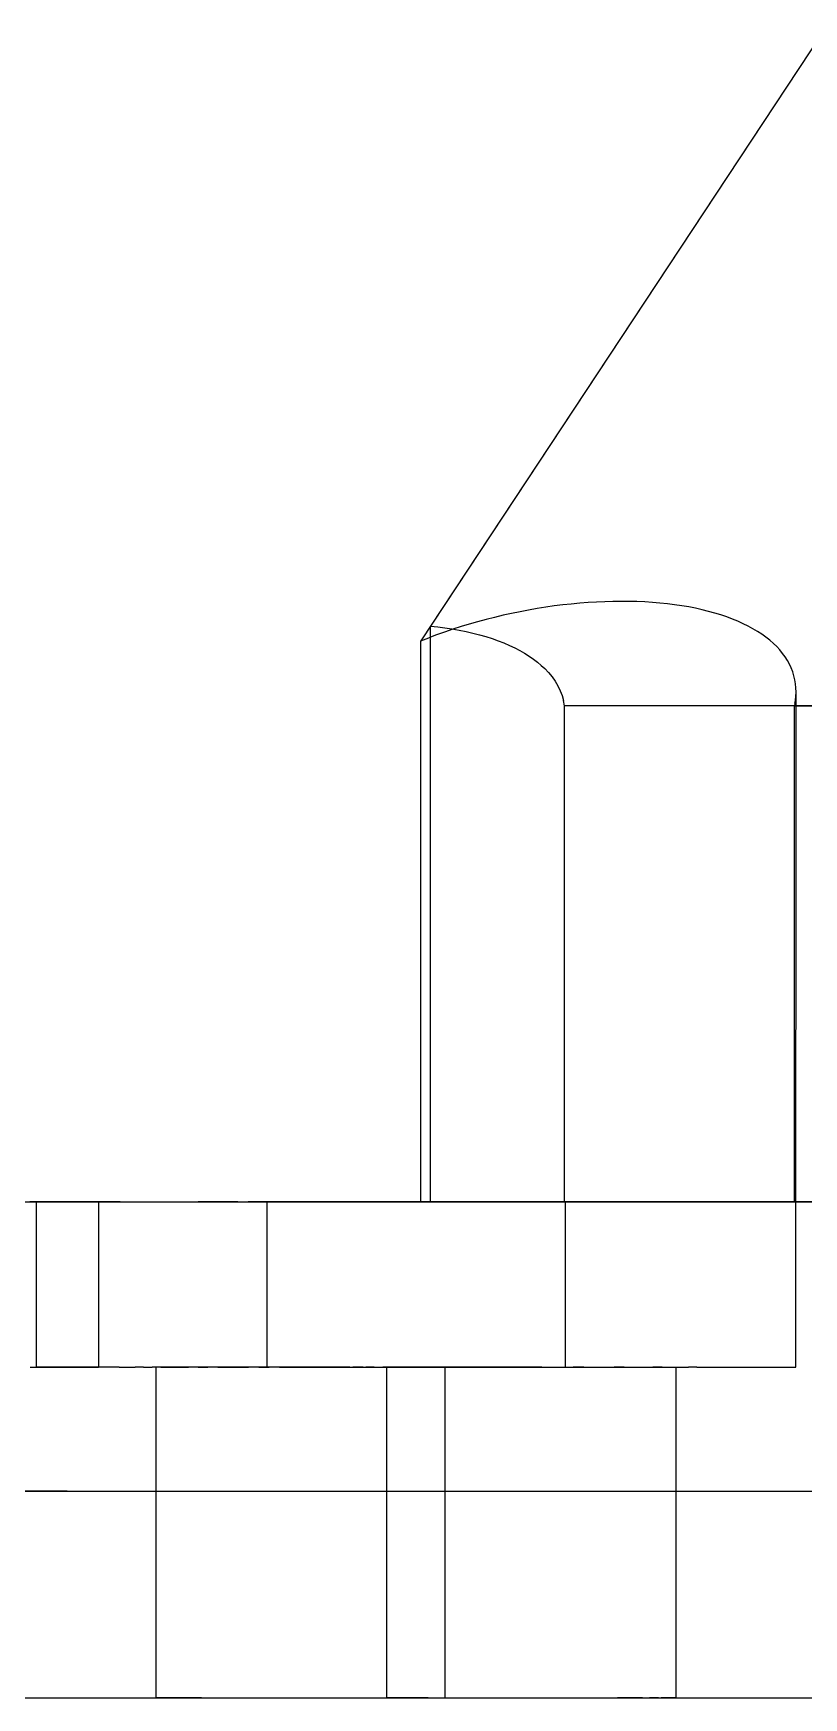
# Model space of a CAD drawing. Header units: millimetres. Extents: x -55 to 176, y -160 to 36.
# Drawn here: x 139.59 to 148.91, y -130 to -109.87 of the extents above; entities that cross this region are included whole.
import ezdxf

# ---------------------------------------------------------------- set-up
doc = ezdxf.new("R2010")
doc.units = ezdxf.units.MM
doc.layers.add('YZ', color=7, linetype='Continuous')

msp = doc.modelspace()

# ---------------------------------------------------------------- linework, layer by layer
at = {"layer": 'YZ'}
for p, q in [((149.129, -109.866), (144.276, -117.217)), ((149.129, -109.866), (144.394, -117.039)), ((146.096, -116.77), (145.993, -116.781)), ((146.198, -116.76), (146.096, -116.77)), ((146.299, -116.752), (146.198, -116.76)), ((146.4, -116.746), (146.299, -116.752)), ((146.5, -116.742), (146.4, -116.746)), ((146.599, -116.739), (146.5, -116.742)), ((146.697, -116.738), (146.599, -116.739)), ((146.794, -116.739), (146.697, -116.738)), ((146.89, -116.741), (146.794, -116.739)), ((146.984, -116.745), (146.89, -116.741)), ((147.077, -116.751), (146.984, -116.745)), ((147.168, -116.759), (147.077, -116.751)), ((147.258, -116.768), (147.168, -116.759)), ((147.346, -116.779), (147.258, -116.768)), ((145.065, -116.958), (144.963, -116.985)), ((145.167, -116.932), (145.065, -116.958)), ((145.27, -116.907), (145.167, -116.932)), ((145.373, -116.884), (145.27, -116.907)), ((145.477, -116.863), (145.373, -116.884)), ((145.58, -116.844), (145.477, -116.863)), ((145.684, -116.826), (145.58, -116.844)), ((145.787, -116.809), (145.684, -116.826)), ((145.89, -116.794), (145.787, -116.809)), ((145.993, -116.781), (145.89, -116.794)), ((147.432, -116.792), (147.346, -116.779)), ((147.516, -116.806), (147.432, -116.792)), ((147.598, -116.822), (147.516, -116.806)), ((147.678, -116.84), (147.598, -116.822)), ((147.756, -116.859), (147.678, -116.84)), ((147.832, -116.88), (147.756, -116.859)), ((147.906, -116.902), (147.832, -116.88)), ((147.977, -116.927), (147.906, -116.902)), ((148.045, -116.952), (147.977, -116.927)), ((148.111, -116.979), (148.045, -116.952)), ((144.467, -117.144), (144.371, -117.179)), ((144.394, -124), (144.394, -117.039)), ((144.394, -117.039), (144.48, -117.048)), ((144.564, -117.109), (144.467, -117.144)), ((144.48, -117.048), (144.565, -117.059)), ((144.663, -117.076), (144.564, -117.109)), ((144.565, -117.059), (144.653, -117.072)), ((144.653, -117.072), (144.74, -117.088)), ((144.762, -117.044), (144.663, -117.076)), ((144.74, -117.088), (144.824, -117.104)), ((144.862, -117.014), (144.762, -117.044)), ((144.824, -117.104), (144.906, -117.123)), ((144.963, -116.985), (144.862, -117.014)), ((144.906, -117.123), (144.986, -117.143)), ((144.986, -117.143), (145.063, -117.165)), ((145.063, -117.165), (145.138, -117.189)), ((148.175, -117.008), (148.111, -116.979)), ((148.235, -117.038), (148.175, -117.008)), ((148.293, -117.069), (148.235, -117.038)), ((148.349, -117.102), (148.293, -117.069)), ((148.401, -117.136), (148.349, -117.102)), ((148.45, -117.172), (148.401, -117.136)), ((148.497, -117.209), (148.45, -117.172)), ((144.276, -117.217), (144.371, -117.179)), ((144.276, -124), (144.276, -117.217)), ((145.138, -117.189), (145.211, -117.214)), ((145.211, -117.214), (145.28, -117.241)), ((145.28, -117.241), (145.347, -117.27)), ((145.347, -117.27), (145.411, -117.3)), ((145.411, -117.3), (145.473, -117.332)), ((145.473, -117.332), (145.531, -117.365)), ((145.531, -117.365), (145.586, -117.4)), ((148.54, -117.247), (148.497, -117.209)), ((148.58, -117.286), (148.54, -117.247)), ((148.618, -117.326), (148.58, -117.286)), ((148.652, -117.368), (148.618, -117.326)), ((148.683, -117.411), (148.652, -117.368)), ((145.586, -117.4), (145.638, -117.436)), ((145.638, -117.436), (145.688, -117.473)), ((145.688, -117.473), (145.733, -117.512)), ((145.733, -117.512), (145.776, -117.552)), ((145.776, -117.552), (145.82, -117.598)), ((148.71, -117.454), (148.683, -117.411)), ((148.735, -117.499), (148.71, -117.454)), ((148.756, -117.544), (148.735, -117.499)), ((148.774, -117.591), (148.756, -117.544)), ((145.82, -117.598), (145.863, -117.65)), ((145.863, -117.65), (145.902, -117.705)), ((145.902, -117.705), (145.935, -117.761)), ((145.935, -117.761), (145.963, -117.819)), ((148.789, -117.638), (148.774, -117.591)), ((148.8, -117.686), (148.789, -117.638)), ((148.808, -117.735), (148.8, -117.686)), ((148.812, -117.784), (148.808, -117.735)), ((145.963, -117.819), (145.985, -117.878)), ((145.985, -117.878), (146.003, -117.938)), ((146.015, -118), (146.003, -117.938)), ((148.801, -117.968), (148.795, -118)), ((148.801, -117.968), (148.806, -117.937)), ((148.806, -117.937), (148.811, -117.885)), ((148.811, -117.885), (148.814, -117.835)), ((148.814, -117.835), (148.812, -117.784)), ((148.813, -126), (148.814, -117.835)), ((146.015, -124), (146.015, -118)), ((155.037, -118), (146.015, -118)), ((148.795, -124), (148.795, -118)), ((148.795, -118), (150.929, -118)), ((116, -124), (164, -124)), ((139.125, -124), (140, -124)), ((139.632, -124), (139.548, -124)), ((139.638, -124), (139.555, -124)), ((139.629, -124), (139.623, -124)), ((139.623, -124), (139.623, -124)), ((139.623, -124), (139.627, -124)), ((139.623, -124), (139.623, -126)), ((139.627, -124), (139.637, -124)), ((139.639, -124), (139.629, -124)), ((139.711, -124), (139.632, -124)), ((139.637, -124), (139.652, -124)), ((139.638, -124), (139.718, -124)), ((139.655, -124), (139.639, -124)), ((139.652, -124), (139.672, -124)), ((139.675, -124), (139.655, -124)), ((139.672, -124), (139.697, -124)), ((139.701, -124), (139.675, -124)), ((139.697, -124), (139.726, -124)), ((139.732, -124), (139.701, -124)), ((139.787, -124), (139.711, -124)), ((139.718, -124), (139.793, -124)), ((139.726, -124), (139.761, -124)), ((139.767, -124), (139.732, -124)), ((139.761, -124), (139.801, -124)), ((139.808, -124), (139.767, -124)), ((139.859, -124), (139.787, -124)), ((139.793, -124), (139.864, -124)), ((139.801, -124), (139.845, -124)), ((139.853, -124), (139.808, -124)), ((139.845, -124), (139.894, -124)), ((139.903, -124), (139.853, -124)), ((139.926, -124), (139.859, -124)), ((139.864, -124), (139.931, -124)), ((139.894, -124), (139.948, -124)), ((139.957, -124), (139.903, -124)), ((139.989, -124), (139.926, -124)), ((139.931, -124), (139.994, -124)), ((139.948, -124), (140.006, -124)), ((140.016, -124), (139.957, -124)), ((140.047, -124), (139.989, -124)), ((139.994, -124), (140.052, -124)), ((140, -124), (140.875, -124)), ((140.006, -124), (140.069, -124)), ((140.08, -124), (140.016, -124)), ((140.101, -124), (140.047, -124)), ((140.052, -124), (140.105, -124)), ((140.069, -124), (140.136, -124)), ((140.148, -124), (140.08, -124)), ((140.151, -124), (140.101, -124)), ((140.105, -124), (140.154, -124)), ((140.136, -124), (140.207, -124)), ((140.22, -124), (140.148, -124)), ((140.195, -124), (140.151, -124)), ((140.154, -124), (140.199, -124)), ((140.235, -124), (140.195, -124)), ((140.199, -124), (140.238, -124)), ((140.207, -124), (140.283, -124)), ((140.296, -124), (140.22, -124)), ((140.27, -124), (140.235, -124)), ((140.238, -124), (140.273, -124)), ((140.301, -124), (140.27, -124)), ((140.273, -124), (140.303, -124)), ((140.283, -124), (140.363, -124)), ((140.376, -124), (140.296, -124)), ((140.326, -124), (140.301, -124)), ((140.303, -124), (140.328, -124)), ((140.346, -124), (140.326, -124)), ((140.328, -124), (140.348, -124)), ((140.361, -124), (140.346, -124)), ((140.348, -124), (140.362, -124)), ((140.372, -124), (140.361, -124)), ((140.362, -124), (140.372, -124)), ((140.363, -124), (140.446, -124)), ((140.372, -124), (140.377, -124)), ((140.377, -124), (140.372, -124)), ((140.46, -124), (140.376, -124)), ((140.377, -124), (140.377, -124)), ((140.377, -124), (140.377, -126)), ((140.446, -124), (140.533, -124)), ((140.548, -124), (140.46, -124)), ((140.533, -124), (140.624, -124)), ((140.64, -124), (140.548, -124)), ((140.624, -124), (140.719, -124)), ((140.64, -124), (140.735, -124)), ((140.719, -124), (140.816, -124)), ((140.735, -124), (140.833, -124)), ((140.816, -124), (140.917, -124)), ((140.833, -124), (140.934, -124)), ((140.875, -124), (141.748, -124)), ((140.917, -124), (141.021, -124)), ((140.934, -124), (141.039, -124)), ((141.021, -124), (141.128, -124)), ((141.039, -124), (141.146, -124)), ((141.128, -124), (141.238, -124)), ((141.146, -124), (141.256, -124)), ((141.238, -124), (141.35, -124)), ((141.256, -124), (141.368, -124)), ((141.35, -124), (141.464, -124)), ((141.368, -124), (141.483, -124)), ((141.464, -124), (141.581, -124)), ((141.483, -124), (141.6, -124)), ((141.699, -124), (141.581, -124)), ((141.6, -124), (141.719, -124)), ((141.819, -124), (141.699, -124)), ((141.719, -124), (141.839, -124)), ((141.748, -124), (142.618, -124)), ((141.941, -124), (141.819, -124)), ((141.839, -124), (141.961, -124)), ((142.064, -124), (141.941, -124)), ((141.961, -124), (142.085, -124)), ((142.064, -124), (142.189, -124)), ((142.085, -124), (142.209, -124)), ((142.314, -124), (142.189, -124)), ((142.209, -124), (142.335, -124)), ((142.441, -124), (142.314, -124)), ((142.335, -124), (142.461, -124)), ((142.415, -124), (142.414, -124)), ((142.414, -124), (142.419, -124)), ((142.414, -124), (142.414, -126)), ((142.42, -124), (142.415, -124)), ((142.419, -124), (142.428, -124)), ((142.431, -124), (142.42, -124)), ((142.428, -124), (142.443, -124)), ((142.446, -124), (142.431, -124)), ((142.567, -124), (142.441, -124)), ((142.443, -124), (142.463, -124)), ((142.467, -124), (142.446, -124)), ((142.461, -124), (142.588, -124)), ((142.463, -124), (142.488, -124)), ((142.493, -124), (142.467, -124)), ((142.488, -124), (142.517, -124)), ((142.523, -124), (142.493, -124)), ((142.517, -124), (142.552, -124)), ((142.559, -124), (142.523, -124)), ((142.552, -124), (142.592, -124)), ((142.599, -124), (142.559, -124)), ((142.695, -124), (142.567, -124)), ((142.588, -124), (142.716, -124)), ((142.592, -124), (142.636, -124)), ((142.645, -124), (142.599, -124)), ((142.618, -124), (143.485, -124)), ((142.636, -124), (142.685, -124)), ((142.695, -124), (142.645, -124)), ((142.685, -124), (142.739, -124)), ((142.749, -124), (142.695, -124)), ((142.822, -124), (142.695, -124)), ((142.716, -124), (142.843, -124)), ((142.739, -124), (142.797, -124)), ((142.808, -124), (142.749, -124)), ((142.797, -124), (142.86, -124)), ((142.872, -124), (142.808, -124)), ((142.949, -124), (142.822, -124)), ((142.843, -124), (142.971, -124)), ((142.86, -124), (142.927, -124)), ((142.94, -124), (142.872, -124)), ((142.927, -124), (142.998, -124)), ((143.012, -124), (142.94, -124)), ((143.075, -124), (142.949, -124)), ((142.971, -124), (143.098, -124)), ((143.074, -124), (142.998, -124)), ((143.088, -124), (143.012, -124)), ((143.154, -124), (143.074, -124)), ((143.2, -124), (143.075, -124)), ((143.169, -124), (143.088, -124)), ((143.098, -124), (143.225, -124)), ((143.237, -124), (143.154, -124)), ((143.253, -124), (143.169, -124)), ((143.326, -124), (143.2, -124)), ((143.225, -124), (143.351, -124)), ((143.324, -124), (143.237, -124)), ((143.341, -124), (143.253, -124)), ((143.324, -124), (143.415, -124)), ((143.45, -124), (143.326, -124)), ((143.341, -124), (143.432, -124)), ((143.351, -124), (143.476, -124)), ((143.51, -124), (143.415, -124)), ((143.432, -124), (143.527, -124)), ((143.573, -124), (143.45, -124)), ((143.476, -124), (143.6, -124)), ((143.485, -124), (144.346, -124)), ((143.607, -124), (143.51, -124)), ((143.527, -124), (143.626, -124)), ((143.696, -124), (143.573, -124)), ((143.6, -124), (143.724, -124)), ((143.708, -124), (143.607, -124)), ((143.626, -124), (143.727, -124)), ((143.816, -124), (143.696, -124)), ((143.812, -124), (143.708, -124)), ((143.724, -124), (143.845, -124)), ((143.727, -124), (143.832, -124)), ((143.812, -124), (143.919, -124)), ((143.936, -124), (143.816, -124)), ((143.832, -124), (143.939, -124)), ((143.845, -124), (143.965, -124)), ((144.029, -124), (143.919, -124)), ((144.053, -124), (143.936, -124)), ((143.939, -124), (144.049, -124)), ((143.965, -124), (144.083, -124)), ((144.141, -124), (144.029, -124)), ((144.049, -124), (144.162, -124)), ((144.169, -124), (144.053, -124)), ((144.083, -124), (144.199, -124)), ((144.255, -124), (144.141, -124)), ((144.162, -124), (144.276, -124)), ((144.282, -124), (144.169, -124)), ((144.199, -124), (144.313, -124)), ((144.372, -124), (144.255, -124)), ((149.129, -124), (144.276, -124)), ((144.394, -124), (144.282, -124)), ((144.313, -124), (144.425, -124)), ((144.346, -124), (145.2, -124)), ((144.49, -124), (144.372, -124)), ((149.129, -124), (144.394, -124)), ((144.425, -124), (144.534, -124)), ((144.49, -124), (144.61, -124)), ((144.534, -124), (144.64, -124)), ((144.732, -124), (144.61, -124)), ((144.64, -124), (144.744, -124)), ((144.856, -124), (144.732, -124)), ((144.744, -124), (144.844, -124)), ((144.844, -124), (144.942, -124)), ((144.98, -124), (144.856, -124)), ((144.942, -124), (145.035, -124)), ((145.106, -124), (144.98, -124)), ((145.035, -124), (145.126, -124)), ((145.106, -124), (145.232, -124)), ((145.126, -124), (145.212, -124)), ((145.2, -124), (146.045, -124)), ((145.212, -124), (145.295, -124)), ((145.359, -124), (145.232, -124)), ((145.295, -124), (145.374, -124)), ((145.486, -124), (145.359, -124)), ((145.374, -124), (145.449, -124)), ((145.449, -124), (145.52, -124)), ((145.614, -124), (145.486, -124)), ((145.52, -124), (145.586, -124)), ((145.586, -124), (145.648, -124)), ((145.74, -124), (145.614, -124)), ((145.648, -124), (145.706, -124)), ((145.706, -124), (145.759, -124)), ((145.74, -124), (145.866, -124)), ((145.759, -124), (145.807, -124)), ((145.807, -124), (145.851, -124)), ((145.851, -124), (145.89, -124)), ((145.992, -124), (145.866, -124)), ((145.89, -124), (145.923, -124)), ((145.923, -124), (145.952, -124)), ((145.952, -124), (145.976, -124)), ((145.976, -124), (145.995, -124)), ((146.117, -124), (145.992, -124)), ((145.995, -124), (146.009, -124)), ((146.009, -124), (146.018, -124)), ((155.037, -124), (146.015, -124)), ((146.021, -124), (146.015, -124)), ((146.018, -124), (146.022, -124)), ((146.022, -124), (146.021, -124)), ((146.022, -124), (146.022, -126)), ((146.045, -124), (146.882, -124)), ((146.242, -124), (146.117, -124)), ((146.365, -124), (146.242, -124)), ((146.488, -124), (146.365, -124)), ((146.488, -124), (146.609, -124)), ((146.728, -124), (146.609, -124)), ((146.846, -124), (146.728, -124)), ((146.961, -124), (146.846, -124)), ((146.882, -124), (147.707, -124)), ((147.075, -124), (146.961, -124)), ((147.075, -124), (147.186, -124)), ((147.295, -124), (147.186, -124)), ((147.402, -124), (147.295, -124)), ((147.505, -124), (147.402, -124)), ((147.505, -124), (147.606, -124)), ((147.703, -124), (147.606, -124)), ((147.797, -124), (147.703, -124)), ((147.707, -124), (148.52, -124)), ((147.888, -124), (147.797, -124)), ((147.975, -124), (147.888, -124)), ((148.058, -124), (147.975, -124)), ((148.138, -124), (148.058, -124)), ((148.214, -124), (148.138, -124)), ((148.286, -124), (148.214, -124)), ((148.353, -124), (148.286, -124)), ((148.416, -124), (148.353, -124)), ((148.475, -124), (148.416, -124)), ((148.529, -124), (148.475, -124)), ((148.52, -124), (149.32, -124)), ((148.579, -124), (148.529, -124)), ((148.624, -124), (148.579, -124)), ((148.665, -124), (148.624, -124)), ((148.701, -124), (148.665, -124)), ((148.732, -124), (148.701, -124)), ((148.758, -124), (148.732, -124)), ((148.779, -124), (148.758, -124)), ((148.795, -124), (148.779, -124)), ((150.929, -124), (148.795, -124)), ((139.55, -126), (139.634, -126)), ((139.628, -126), (139.623, -126)), ((139.638, -126), (139.628, -126)), ((139.634, -126), (139.713, -126)), ((139.653, -126), (139.638, -126)), ((139.673, -126), (139.653, -126)), ((139.699, -126), (139.673, -126)), ((139.729, -126), (139.699, -126)), ((139.713, -126), (139.789, -126)), ((139.764, -126), (139.729, -126)), ((139.803, -126), (139.764, -126)), ((139.789, -126), (139.86, -126)), ((139.848, -126), (139.803, -126)), ((139.897, -126), (139.848, -126)), ((139.86, -126), (139.928, -126)), ((139.951, -126), (139.897, -126)), ((139.928, -126), (139.99, -126)), ((140.01, -126), (139.951, -126)), ((139.99, -126), (140.049, -126)), ((140.072, -126), (140.01, -126)), ((140.049, -126), (140.103, -126)), ((140.14, -126), (140.072, -126)), ((140.103, -126), (140.152, -126)), ((140.211, -126), (140.14, -126)), ((140.152, -126), (140.197, -126)), ((140.197, -126), (140.236, -126)), ((140.287, -126), (140.211, -126)), ((140.236, -126), (140.271, -126)), ((140.271, -126), (140.301, -126)), ((140.366, -126), (140.287, -126)), ((140.301, -126), (140.327, -126)), ((140.327, -126), (140.347, -126)), ((140.347, -126), (140.362, -126)), ((140.362, -126), (140.372, -126)), ((140.45, -126), (140.366, -126)), ((140.372, -126), (140.377, -126)), ((140.537, -126), (140.45, -126)), ((140.628, -126), (140.537, -126)), ((140.628, -126), (140.722, -126)), ((140.722, -126), (140.82, -126)), ((140.921, -126), (140.82, -126)), ((140.921, -126), (141.025, -126)), ((141.131, -126), (141.025, -126)), ((141.073, -130), (141.073, -126)), ((141.075, -126), (141.073, -126)), ((141.081, -126), (141.075, -126)), ((141.089, -126), (141.081, -126)), ((141.1, -126), (141.089, -126)), ((141.114, -126), (141.1, -126)), ((141.13, -126), (141.114, -126)), ((141.15, -126), (141.13, -126)), ((141.131, -126), (141.241, -126)), ((141.171, -126), (141.15, -126)), ((141.196, -126), (141.171, -126)), ((141.223, -126), (141.196, -126)), ((141.252, -126), (141.223, -126)), ((141.241, -126), (141.353, -126)), ((141.284, -126), (141.252, -126)), ((141.318, -126), (141.284, -126)), ((141.355, -126), (141.318, -126)), ((141.353, -126), (141.467, -126)), ((141.394, -126), (141.355, -126)), ((141.436, -126), (141.394, -126)), ((141.479, -126), (141.436, -126)), ((141.583, -126), (141.467, -126)), ((141.525, -126), (141.479, -126)), ((141.573, -126), (141.525, -126)), ((141.622, -126), (141.573, -126)), ((141.583, -126), (141.701, -126)), ((141.674, -126), (141.622, -126)), ((141.727, -126), (141.674, -126)), ((141.821, -126), (141.701, -126)), ((141.782, -126), (141.727, -126)), ((141.839, -126), (141.782, -126)), ((141.821, -126), (141.943, -126)), ((141.898, -126), (141.839, -126)), ((141.957, -126), (141.898, -126)), ((141.943, -126), (142.066, -126)), ((142.018, -126), (141.957, -126)), ((142.081, -126), (142.018, -126)), ((142.066, -126), (142.19, -126)), ((142.145, -126), (142.081, -126)), ((142.209, -126), (142.145, -126)), ((142.315, -126), (142.19, -126)), ((142.275, -126), (142.209, -126)), ((142.341, -126), (142.275, -126)), ((142.315, -126), (142.441, -126)), ((142.409, -126), (142.341, -126)), ((142.477, -126), (142.409, -126)), ((142.419, -126), (142.414, -126)), ((142.429, -126), (142.419, -126)), ((142.445, -126), (142.429, -126)), ((142.568, -126), (142.441, -126)), ((142.465, -126), (142.445, -126)), ((142.49, -126), (142.465, -126)), ((142.545, -126), (142.477, -126)), ((142.52, -126), (142.49, -126)), ((142.555, -126), (142.52, -126)), ((142.614, -126), (142.545, -126)), ((142.595, -126), (142.555, -126)), ((142.568, -126), (142.695, -126)), ((142.639, -126), (142.595, -126)), ((142.683, -126), (142.614, -126)), ((142.689, -126), (142.639, -126)), ((142.753, -126), (142.683, -126)), ((142.742, -126), (142.689, -126)), ((142.695, -126), (142.822, -126)), ((142.801, -126), (142.742, -126)), ((142.822, -126), (142.753, -126)), ((142.864, -126), (142.801, -126)), ((142.822, -126), (142.892, -126)), ((142.822, -126), (142.949, -126)), ((142.931, -126), (142.864, -126)), ((142.892, -126), (142.961, -126)), ((143.003, -126), (142.931, -126)), ((142.949, -126), (143.077, -126)), ((142.961, -126), (143.031, -126)), ((143.078, -126), (143.003, -126)), ((143.031, -126), (143.099, -126)), ((143.203, -126), (143.077, -126)), ((143.158, -126), (143.078, -126)), ((143.099, -126), (143.168, -126)), ((143.241, -126), (143.158, -126)), ((143.168, -126), (143.236, -126)), ((143.203, -126), (143.329, -126)), ((143.236, -126), (143.303, -126)), ((143.328, -126), (143.241, -126)), ((143.303, -126), (143.37, -126)), ((143.419, -126), (143.328, -126)), ((143.329, -126), (143.454, -126)), ((143.37, -126), (143.435, -126)), ((143.419, -126), (143.514, -126)), ((143.435, -126), (143.5, -126)), ((143.579, -126), (143.454, -126)), ((143.5, -126), (143.564, -126)), ((143.514, -126), (143.611, -126)), ((143.564, -126), (143.626, -126)), ((143.579, -126), (143.702, -126)), ((143.712, -126), (143.611, -126)), ((143.626, -126), (143.687, -126)), ((143.687, -126), (143.747, -126)), ((143.702, -126), (143.823, -126)), ((143.712, -126), (143.816, -126)), ((143.747, -126), (143.805, -126)), ((143.805, -126), (143.862, -126)), ((143.923, -126), (143.816, -126)), ((143.823, -126), (143.943, -126)), ((143.862, -126), (143.917, -126)), ((143.864, -130), (143.864, -126)), ((143.867, -126), (143.864, -126)), ((143.872, -126), (143.867, -126)), ((143.881, -126), (143.872, -126)), ((143.892, -126), (143.881, -126)), ((143.905, -126), (143.892, -126)), ((143.922, -126), (143.905, -126)), ((143.917, -126), (143.971, -126)), ((143.941, -126), (143.922, -126)), ((143.923, -126), (144.032, -126)), ((143.963, -126), (143.941, -126)), ((143.943, -126), (144.062, -126)), ((143.987, -126), (143.963, -126)), ((143.971, -126), (144.022, -126)), ((144.014, -126), (143.987, -126)), ((144.043, -126), (144.014, -126)), ((144.022, -126), (144.072, -126)), ((144.032, -126), (144.144, -126)), ((144.075, -126), (144.043, -126)), ((144.178, -126), (144.062, -126)), ((144.072, -126), (144.12, -126)), ((144.11, -126), (144.075, -126)), ((144.147, -126), (144.11, -126)), ((144.12, -126), (144.165, -126)), ((144.144, -126), (144.258, -126)), ((144.186, -126), (144.147, -126)), ((144.165, -126), (144.209, -126)), ((144.178, -126), (144.292, -126)), ((144.227, -126), (144.186, -126)), ((144.209, -126), (144.25, -126)), ((144.271, -126), (144.227, -126)), ((144.25, -126), (144.289, -126)), ((144.374, -126), (144.258, -126)), ((144.316, -126), (144.271, -126)), ((144.289, -126), (144.326, -126)), ((144.292, -126), (144.404, -126)), ((144.364, -126), (144.316, -126)), ((144.326, -126), (144.36, -126)), ((144.36, -126), (144.392, -126)), ((144.414, -126), (144.364, -126)), ((144.374, -126), (144.493, -126)), ((144.392, -126), (144.422, -126)), ((144.404, -126), (144.513, -126)), ((144.465, -126), (144.414, -126)), ((144.422, -126), (144.449, -126)), ((144.449, -126), (144.473, -126)), ((144.519, -126), (144.465, -126)), ((144.473, -126), (144.495, -126)), ((144.493, -126), (144.613, -126)), ((144.495, -126), (144.514, -126)), ((144.513, -126), (144.62, -126)), ((144.514, -126), (144.531, -126)), ((144.574, -126), (144.519, -126)), ((144.531, -126), (144.544, -126)), ((144.544, -126), (144.555, -126)), ((144.555, -126), (144.564, -126)), ((144.564, -126), (144.569, -126)), ((144.569, -126), (144.572, -126)), ((144.572, -130), (144.572, -126)), ((144.631, -126), (144.574, -126)), ((144.613, -126), (144.734, -126)), ((144.724, -126), (144.62, -126)), ((144.689, -126), (144.631, -126)), ((144.749, -126), (144.689, -126)), ((144.724, -126), (144.825, -126)), ((144.857, -126), (144.734, -126)), ((144.81, -126), (144.749, -126)), ((144.872, -126), (144.81, -126)), ((144.825, -126), (144.922, -126)), ((144.857, -126), (144.982, -126)), ((144.936, -126), (144.872, -126)), ((144.922, -126), (145.017, -126)), ((145.001, -126), (144.936, -126)), ((145.107, -126), (144.982, -126)), ((145.066, -126), (145.001, -126)), ((145.017, -126), (145.107, -126)), ((145.133, -126), (145.066, -126)), ((145.107, -126), (145.233, -126)), ((145.107, -126), (145.195, -126)), ((145.2, -126), (145.133, -126)), ((145.195, -126), (145.278, -126)), ((145.268, -126), (145.2, -126)), ((145.233, -126), (145.359, -126)), ((145.336, -126), (145.268, -126)), ((145.278, -126), (145.358, -126)), ((145.405, -126), (145.336, -126)), ((145.358, -126), (145.433, -126)), ((145.486, -126), (145.359, -126)), ((145.475, -126), (145.405, -126)), ((145.433, -126), (145.505, -126)), ((145.544, -126), (145.475, -126)), ((145.486, -126), (145.614, -126)), ((145.505, -126), (145.572, -126)), ((145.614, -126), (145.544, -126)), ((145.572, -126), (145.635, -126)), ((145.614, -126), (145.683, -126)), ((145.741, -126), (145.614, -126)), ((145.635, -126), (145.693, -126)), ((145.683, -126), (145.753, -126)), ((145.693, -126), (145.747, -126)), ((145.741, -126), (145.868, -126)), ((145.747, -126), (145.797, -126)), ((145.753, -126), (145.822, -126)), ((145.797, -126), (145.841, -126)), ((145.822, -126), (145.891, -126)), ((145.841, -126), (145.881, -126)), ((145.868, -126), (145.994, -126)), ((145.881, -126), (145.916, -126)), ((145.891, -126), (145.959, -126)), ((145.916, -126), (145.946, -126)), ((145.946, -126), (145.971, -126)), ((145.959, -126), (146.027, -126)), ((145.971, -126), (145.991, -126)), ((145.991, -126), (146.006, -126)), ((145.994, -126), (146.12, -126)), ((146.006, -126), (146.017, -126)), ((146.017, -126), (146.022, -126)), ((146.027, -126), (146.094, -126)), ((146.094, -126), (146.161, -126)), ((146.246, -126), (146.12, -126)), ((146.161, -126), (146.227, -126)), ((146.227, -126), (146.291, -126)), ((146.246, -126), (146.37, -126)), ((146.291, -126), (146.355, -126)), ((146.355, -126), (146.417, -126)), ((146.37, -126), (146.493, -126)), ((146.417, -126), (146.479, -126)), ((146.479, -126), (146.538, -126)), ((146.493, -126), (146.615, -126)), ((146.538, -126), (146.597, -126)), ((146.597, -126), (146.653, -126)), ((146.735, -126), (146.615, -126)), ((146.653, -126), (146.709, -126)), ((146.709, -126), (146.762, -126)), ((146.735, -126), (146.853, -126)), ((146.762, -126), (146.814, -126)), ((146.814, -126), (146.863, -126)), ((146.853, -126), (146.969, -126)), ((146.863, -126), (146.911, -126)), ((146.911, -126), (146.957, -126)), ((146.957, -126), (147, -126)), ((146.969, -126), (147.083, -126)), ((147, -126), (147.042, -126)), ((147.042, -126), (147.081, -126)), ((147.081, -126), (147.117, -126)), ((147.195, -126), (147.083, -126)), ((147.117, -126), (147.152, -126)), ((147.152, -126), (147.184, -126)), ((147.184, -126), (147.213, -126)), ((147.195, -126), (147.305, -126)), ((147.213, -126), (147.24, -126)), ((147.24, -126), (147.265, -126)), ((147.265, -126), (147.286, -126)), ((147.286, -126), (147.305, -126)), ((147.305, -126), (147.322, -126)), ((147.305, -126), (147.411, -126)), ((147.322, -126), (147.336, -126)), ((147.336, -126), (147.347, -126)), ((147.347, -126), (147.355, -126)), ((147.355, -126), (147.361, -126)), ((147.361, -126), (147.363, -126)), ((147.363, -130), (147.363, -126)), ((147.411, -126), (147.515, -126)), ((147.616, -126), (147.515, -126)), ((147.616, -126), (147.714, -126)), ((147.714, -126), (147.808, -126)), ((147.808, -126), (147.899, -126)), ((147.899, -126), (147.986, -126)), ((147.986, -126), (148.069, -126)), ((148.069, -126), (148.149, -126)), ((148.149, -126), (148.225, -126)), ((148.225, -126), (148.296, -126)), ((148.296, -126), (148.363, -126)), ((148.363, -126), (148.426, -126)), ((148.426, -126), (148.485, -126)), ((148.485, -126), (148.539, -126)), ((148.539, -126), (148.588, -126)), ((148.588, -126), (148.633, -126)), ((148.633, -126), (148.672, -126)), ((148.672, -126), (148.707, -126)), ((148.707, -126), (148.737, -126)), ((148.737, -126), (148.763, -126)), ((148.763, -126), (148.783, -126)), ((148.783, -126), (148.798, -126)), ((148.798, -126), (148.808, -126)), ((148.808, -126), (148.813, -126)), ((140, -127.5), (139.054, -127.5)), ((139.125, -127.5), (140, -127.5)), ((140, -127.5), (140.946, -127.5)), ((140, -127.5), (140.875, -127.5)), ((140.875, -127.5), (141.748, -127.5)), ((140.946, -127.5), (141.891, -127.5)), ((141.748, -127.5), (142.618, -127.5)), ((141.891, -127.5), (142.833, -127.5)), ((142.618, -127.5), (143.485, -127.5)), ((142.833, -127.5), (143.77, -127.5)), ((143.485, -127.5), (144.346, -127.5)), ((143.77, -127.5), (144.701, -127.5)), ((144.346, -127.5), (145.2, -127.5)), ((144.701, -127.5), (145.625, -127.5)), ((145.2, -127.5), (146.045, -127.5)), ((145.625, -127.5), (146.54, -127.5)), ((146.045, -127.5), (146.882, -127.5)), ((146.54, -127.5), (147.445, -127.5)), ((146.882, -127.5), (147.707, -127.5)), ((147.445, -127.5), (148.337, -127.5)), ((147.707, -127.5), (148.52, -127.5)), ((148.337, -127.5), (149.217, -127.5)), ((148.52, -127.5), (149.32, -127.5)), ((116, -130), (164, -130)), ((139.054, -130), (140, -130)), ((140, -130), (140.946, -130)), ((140.946, -130), (141.891, -130)), ((141.075, -130), (141.073, -130)), ((141.081, -130), (141.075, -130)), ((141.089, -130), (141.081, -130)), ((141.1, -130), (141.089, -130)), ((141.114, -130), (141.1, -130)), ((141.13, -130), (141.114, -130)), ((141.15, -130), (141.13, -130)), ((141.171, -130), (141.15, -130)), ((141.196, -130), (141.171, -130)), ((141.223, -130), (141.196, -130)), ((141.252, -130), (141.223, -130)), ((141.284, -130), (141.252, -130)), ((141.318, -130), (141.284, -130)), ((141.355, -130), (141.318, -130)), ((141.394, -130), (141.355, -130)), ((141.436, -130), (141.394, -130)), ((141.479, -130), (141.436, -130)), ((141.525, -130), (141.479, -130)), ((141.573, -130), (141.525, -130)), ((141.622, -130), (141.573, -130)), ((141.622, -130), (141.674, -130)), ((141.674, -130), (141.727, -130)), ((141.727, -130), (141.782, -130)), ((141.782, -130), (141.839, -130)), ((141.839, -130), (141.898, -130)), ((141.891, -130), (142.833, -130)), ((141.898, -130), (141.957, -130)), ((141.957, -130), (142.018, -130)), ((142.018, -130), (142.081, -130)), ((142.081, -130), (142.145, -130)), ((142.145, -130), (142.209, -130)), ((142.209, -130), (142.275, -130)), ((142.275, -130), (142.341, -130)), ((142.341, -130), (142.409, -130)), ((142.409, -130), (142.477, -130)), ((142.477, -130), (142.545, -130)), ((142.545, -130), (142.614, -130)), ((142.614, -130), (142.683, -130)), ((142.683, -130), (142.753, -130)), ((142.753, -130), (142.822, -130)), ((142.822, -130), (142.892, -130)), ((142.833, -130), (143.77, -130)), ((142.892, -130), (142.961, -130)), ((142.961, -130), (143.031, -130)), ((143.031, -130), (143.099, -130)), ((143.099, -130), (143.168, -130)), ((143.168, -130), (143.236, -130)), ((143.236, -130), (143.303, -130)), ((143.303, -130), (143.37, -130)), ((143.37, -130), (143.435, -130)), ((143.435, -130), (143.5, -130)), ((143.5, -130), (143.564, -130)), ((143.564, -130), (143.626, -130)), ((143.626, -130), (143.687, -130)), ((143.687, -130), (143.747, -130)), ((143.747, -130), (143.805, -130)), ((143.77, -130), (144.701, -130)), ((143.805, -130), (143.862, -130)), ((143.862, -130), (143.917, -130)), ((143.867, -130), (143.864, -130)), ((143.872, -130), (143.867, -130)), ((143.881, -130), (143.872, -130)), ((143.892, -130), (143.881, -130)), ((143.905, -130), (143.892, -130)), ((143.922, -130), (143.905, -130)), ((143.917, -130), (143.971, -130)), ((143.941, -130), (143.922, -130)), ((143.963, -130), (143.941, -130)), ((143.987, -130), (143.963, -130)), ((143.971, -130), (144.022, -130)), ((144.014, -130), (143.987, -130)), ((144.043, -130), (144.014, -130)), ((144.022, -130), (144.072, -130)), ((144.075, -130), (144.043, -130)), ((144.072, -130), (144.12, -130)), ((144.11, -130), (144.075, -130)), ((144.147, -130), (144.11, -130)), ((144.12, -130), (144.165, -130)), ((144.186, -130), (144.147, -130)), ((144.165, -130), (144.209, -130)), ((144.227, -130), (144.186, -130)), ((144.209, -130), (144.25, -130)), ((144.271, -130), (144.227, -130)), ((144.25, -130), (144.289, -130)), ((144.316, -130), (144.271, -130)), ((144.289, -130), (144.326, -130)), ((144.364, -130), (144.316, -130)), ((144.326, -130), (144.36, -130)), ((144.36, -130), (144.392, -130)), ((144.364, -130), (144.414, -130)), ((144.392, -130), (144.422, -130)), ((144.414, -130), (144.465, -130)), ((144.422, -130), (144.449, -130)), ((144.449, -130), (144.473, -130)), ((144.465, -130), (144.519, -130)), ((144.473, -130), (144.495, -130)), ((144.495, -130), (144.514, -130)), ((144.514, -130), (144.531, -130)), ((144.519, -130), (144.574, -130)), ((144.531, -130), (144.544, -130)), ((144.544, -130), (144.555, -130)), ((144.555, -130), (144.564, -130)), ((144.564, -130), (144.569, -130)), ((144.569, -130), (144.572, -130)), ((144.574, -130), (144.631, -130)), ((144.631, -130), (144.689, -130)), ((144.689, -130), (144.749, -130)), ((144.701, -130), (145.625, -130)), ((144.749, -130), (144.81, -130)), ((144.81, -130), (144.872, -130)), ((144.872, -130), (144.936, -130)), ((144.936, -130), (145.001, -130)), ((145.001, -130), (145.066, -130)), ((145.066, -130), (145.133, -130)), ((145.133, -130), (145.2, -130)), ((145.2, -130), (145.268, -130)), ((145.268, -130), (145.336, -130)), ((145.336, -130), (145.405, -130)), ((145.405, -130), (145.475, -130)), ((145.475, -130), (145.544, -130)), ((145.544, -130), (145.614, -130)), ((145.614, -130), (145.683, -130)), ((145.625, -130), (146.54, -130)), ((145.683, -130), (145.753, -130)), ((145.753, -130), (145.822, -130)), ((145.822, -130), (145.891, -130)), ((145.891, -130), (145.959, -130)), ((145.959, -130), (146.027, -130)), ((146.027, -130), (146.094, -130)), ((146.094, -130), (146.161, -130)), ((146.161, -130), (146.227, -130)), ((146.227, -130), (146.291, -130)), ((146.291, -130), (146.355, -130)), ((146.355, -130), (146.417, -130)), ((146.417, -130), (146.479, -130)), ((146.479, -130), (146.538, -130)), ((146.538, -130), (146.597, -130)), ((146.54, -130), (147.445, -130)), ((146.597, -130), (146.653, -130)), ((146.709, -130), (146.653, -130)), ((146.762, -130), (146.709, -130)), ((146.814, -130), (146.762, -130)), ((146.863, -130), (146.814, -130)), ((146.911, -130), (146.863, -130)), ((146.957, -130), (146.911, -130)), ((146.957, -130), (147, -130)), ((147, -130), (147.042, -130)), ((147.081, -130), (147.042, -130)), ((147.117, -130), (147.081, -130)), ((147.152, -130), (147.117, -130)), ((147.152, -130), (147.184, -130)), ((147.213, -130), (147.184, -130)), ((147.24, -130), (147.213, -130)), ((147.265, -130), (147.24, -130)), ((147.286, -130), (147.265, -130)), ((147.305, -130), (147.286, -130)), ((147.322, -130), (147.305, -130)), ((147.336, -130), (147.322, -130)), ((147.347, -130), (147.336, -130)), ((147.355, -130), (147.347, -130)), ((147.361, -130), (147.355, -130)), ((147.363, -130), (147.361, -130)), ((147.445, -130), (148.337, -130)), ((148.337, -130), (149.217, -130))]:
    msp.add_line(p, q, dxfattribs=at)

doc.saveas('drawing.dxf')
